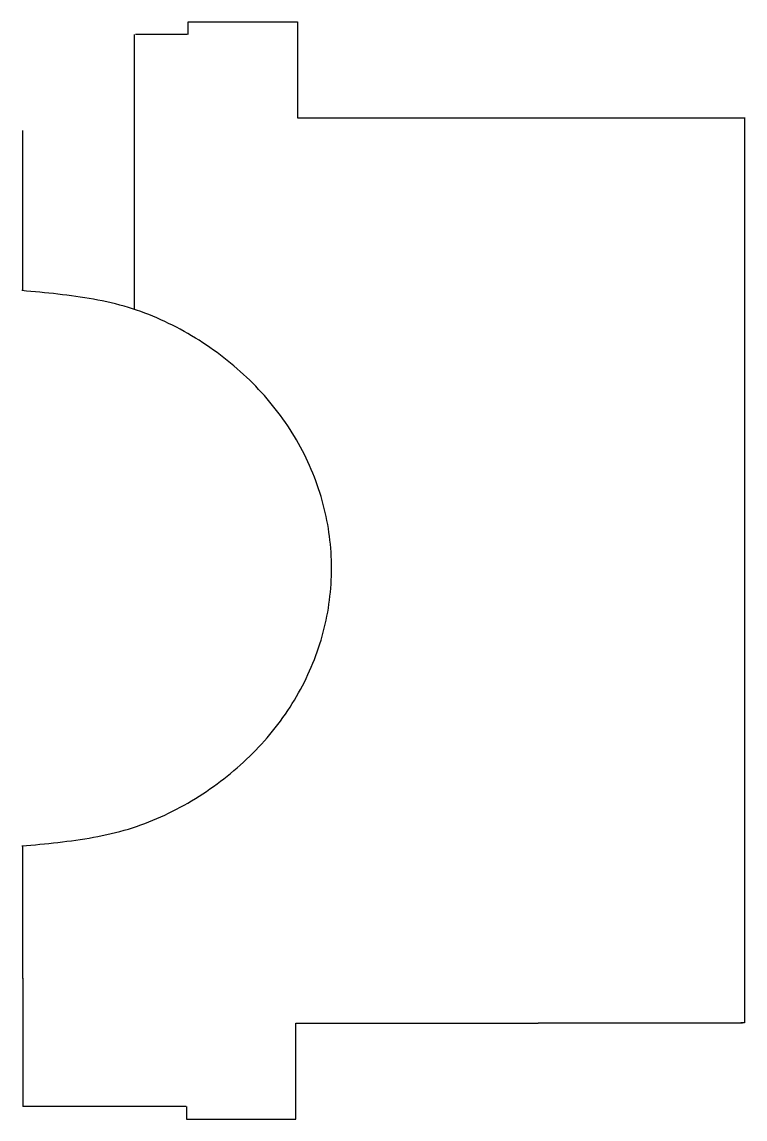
# Model space of a CAD drawing. Extents: x 39 to 172, y 36 to 237.
import ezdxf

# ---------------------------------------------------------------- set-up
doc = ezdxf.new("R2010")
doc.units = 0
doc.layers.add('Layer_1', color=7, linetype='CONTINUOUS')

msp = doc.modelspace()

# ---------------------------------------------------------------- linework, layer by layer
at = {"layer": 'Layer_1', "color": 7}
for p, q in [((69.832641, 234.574809), (69.832641, 236.855125)), ((69.832641, 236.855125), (89.832823, 236.855125)), ((89.832823, 236.855125), (89.832823, 219.280811)), ((60.026824, 217.003126), (60.026824, 234.575085)), ((69.642643, 234.574558), (60.199532, 234.574558)), ((89.832823, 219.280811), (134.22181, 219.280811)), ((134.281037, 219.280746), (171.706348, 219.280746)), ((171.598023, 219.280182), (171.598023, 61.778578)), ((39.584099, 187.695623), (39.584099, 217.015789)), ((60.026728, 216.454209), (60.026728, 217.018656)), ((60.026728, 184.280876), (60.026728, 216.736431)), ((39.584099, 61.793567), (39.584099, 86.095623)), ((39.584043, 61.856398), (39.584043, 38.353868)), ((171.597757, 61.793891), (171.597757, 53.661771)), ((89.519356, 36.073671), (89.519356, 53.644208)), ((89.519356, 53.644208), (133.898801, 53.644208)), ((133.846677, 53.663707), (171.241122, 53.663707)), ((171.597757, 53.661771), (170.92424, 53.661771)), ((69.502116, 38.353292), (39.591107, 38.353292)), ((69.523472, 38.353498), (69.523472, 36.073671)), ((69.523472, 36.073671), (89.519356, 36.073671))]:
    msp.add_line(p, q, dxfattribs=at)
msp.add_open_spline([(39.453597, 86.061985), (41.649604, 86.260234), (46.029051, 86.655596), (52.551244, 87.538784), (58.884857, 88.993905), (64.903453, 91.263066), (70.553859, 94.216564), (75.80915, 97.771704), (80.616552, 101.837365), (84.900061, 106.37709), (88.566487, 111.340083), (91.54836, 116.666955), (93.82351, 122.263241), (95.354625, 128.052063), (96.107384, 133.934585), (96.107384, 139.808154), (95.354625, 145.690676), (93.823509, 151.479498), (91.548358, 157.075783), (88.566484, 162.402655), (84.900058, 167.365648), (80.616549, 171.905373), (75.809148, 175.971035), (70.553857, 179.526174), (64.90345, 182.479673), (58.884854, 184.748835), (52.55124, 186.203952), (46.029047, 187.087141), (41.649601, 187.482504), (39.453594, 187.680753)], degree=3, knots=[0, 0, 0, 0, 6.61455, 13.19125, 19.732712, 26.063411, 32.431879, 38.817841, 45.05955, 51.283593, 57.500666, 63.522536, 69.550528, 75.576869, 81.434569, 87.292913, 93.150613, 99.176954, 105.204946, 111.226818, 117.44389, 123.667933, 129.909642, 136.295605, 142.664072, 148.994772, 155.536234, 162.112933, 168.727483, 168.727483, 168.727483, 168.727483], dxfattribs=at)

doc.saveas('drawing.dxf')
